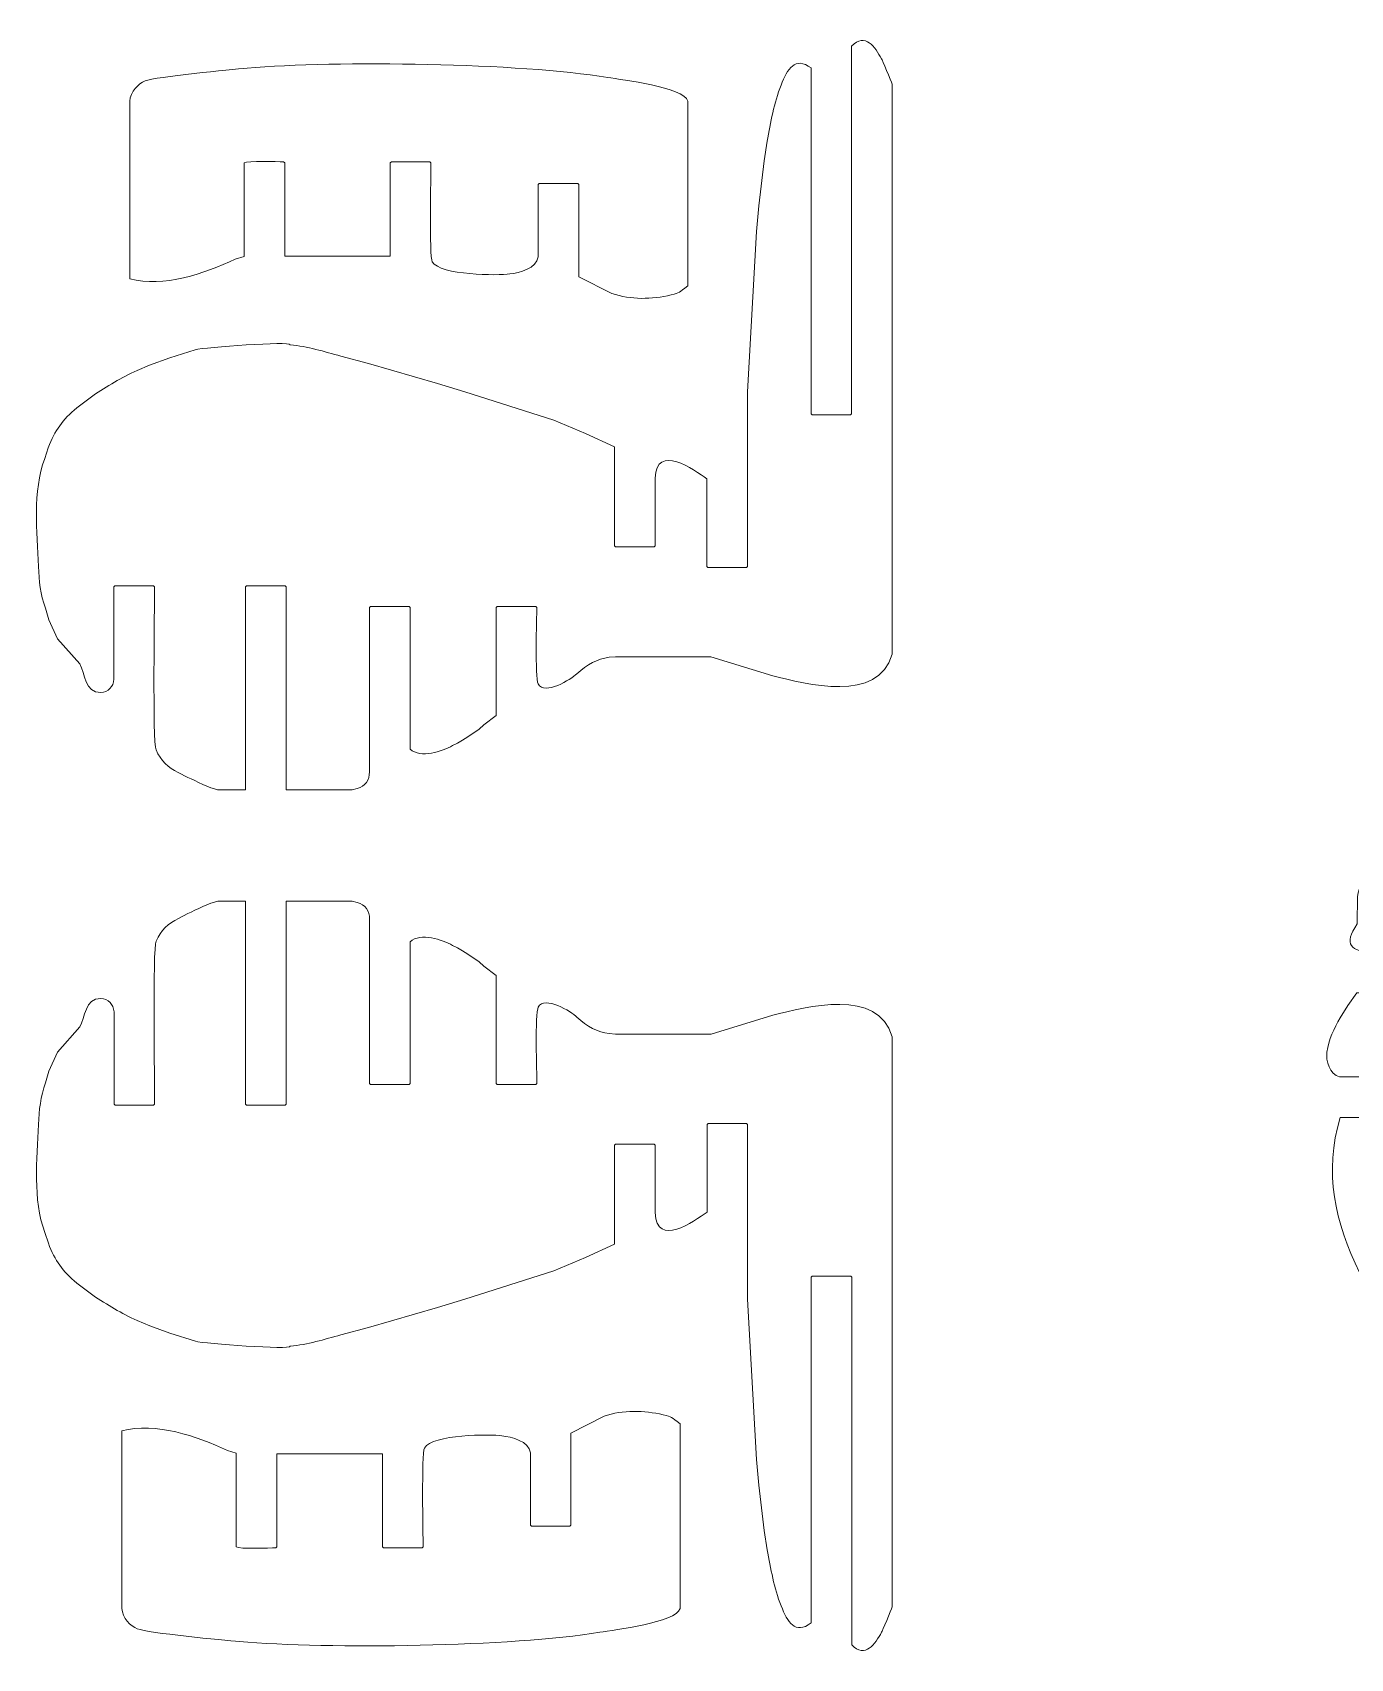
# Model space of a CAD drawing. Header units: inches. Extents: x -12.5 to 8.5, y -8.4 to 12.1.
# Drawn here: x -2.273 to 1.333, y 6.438 to 10.885 of the extents above; entities that cross this region are included whole.
import ezdxf

# ---------------------------------------------------------------- set-up
doc = ezdxf.new("R2010")
doc.units = ezdxf.units.IN
doc.header["$MEASUREMENT"] = 0
doc.layers.add('Layer 1', color=7, linetype='Continuous')

msp = doc.modelspace()

# ---------------------------------------------------------------- linework, layer by layer
at = {"layer": 'Layer 1', "color": 1, "lineweight": 9}
for points, knots in [([(-1.0387, 8.9911), (-1.0387, 8.9911), (-1.0047, 9.0169), (-1.0047, 9.0169), (-1.0047, 9.0169), (-1.0047, 9.0169), (-1.0047, 9.3124), (-1.0047, 9.3124), (-1.0047, 9.3124), (-1.0047, 9.3124), (-1.0018, 9.3152), (-1.0018, 9.3152), (-1.0018, 9.3152), (-1.0018, 9.3152), (-0.8964, 9.3152), (-0.8964, 9.3152), (-0.8964, 9.3152), (-0.8964, 9.3152), (-0.8936, 9.3124), (-0.8936, 9.3124), (-0.8936, 9.3124), (-0.8936, 9.2822), (-0.8992, 9.1216), (-0.8897, 9.1032), (-0.8897, 9.1032), (-0.873, 9.0709), (-0.7994, 9.1156), (-0.7837, 9.1308), (-0.7837, 9.1308), (-0.7837, 9.1308), (-0.7734, 9.14), (-0.7734, 9.14), (-0.7734, 9.14), (-0.7734, 9.14), (-0.7628, 9.1481), (-0.7628, 9.1481), (-0.7628, 9.1481), (-0.7628, 9.1481), (-0.7521, 9.1553), (-0.7521, 9.1553), (-0.7521, 9.1553), (-0.7521, 9.1553), (-0.7412, 9.1615), (-0.7412, 9.1615), (-0.7412, 9.1615), (-0.7412, 9.1615), (-0.7301, 9.1666), (-0.7301, 9.1666), (-0.7301, 9.1666), (-0.7301, 9.1666), (-0.7188, 9.1707), (-0.7188, 9.1707), (-0.7188, 9.1707), (-0.7188, 9.1707), (-0.7074, 9.1738), (-0.7074, 9.1738), (-0.7074, 9.1738), (-0.7074, 9.1738), (-0.6958, 9.1759), (-0.6958, 9.1759), (-0.6958, 9.1759), (-0.6958, 9.1759), (-0.6781, 9.177), (-0.6781, 9.177), (-0.6781, 9.177), (-0.6781, 9.177), (-0.4169, 9.177), (-0.4169, 9.177), (-0.4169, 9.177), (-0.4169, 9.177), (-0.2478, 9.1249), (-0.2478, 9.1249), (-0.2478, 9.1249), (-0.1571, 9.1033), (0.0417, 9.0495), (0.0786, 9.1844), (0.0786, 9.1844), (0.0786, 9.1844), (0.0786, 10.7434), (0.0786, 10.7434), (0.0786, 10.7434), (0.0772, 10.7514), (0.0499, 10.8125), (0.0499, 10.8125), (0.0499, 10.8125), (0.0316, 10.8457), (0.0054, 10.8848), (-0.0321, 10.8478), (-0.0321, 10.8478), (-0.0321, 10.8478), (-0.0321, 9.842), (-0.0321, 9.842), (-0.0321, 9.842), (-0.0321, 9.842), (-0.0349, 9.8391), (-0.0349, 9.8391), (-0.0349, 9.8391), (-0.0349, 9.8391), (-0.1403, 9.8391), (-0.1403, 9.8391), (-0.1403, 9.8391), (-0.1403, 9.8391), (-0.1431, 9.842), (-0.1431, 9.842), (-0.1431, 9.842), (-0.1431, 9.842), (-0.1431, 10.7878), (-0.1431, 10.7878), (-0.1431, 10.7878), (-0.1869, 10.8207), (-0.2077, 10.7849), (-0.2252, 10.7409), (-0.2252, 10.7409), (-0.2447, 10.6919), (-0.2536, 10.6389), (-0.2631, 10.5873), (-0.2631, 10.5873), (-0.2631, 10.5873), (-0.2712, 10.5343), (-0.2712, 10.5343), (-0.2712, 10.5343), (-0.2712, 10.5343), (-0.2859, 10.411), (-0.2859, 10.411), (-0.2859, 10.411), (-0.2859, 10.411), (-0.2924, 10.3407), (-0.2924, 10.3407), (-0.2924, 10.3407), (-0.2924, 10.3407), (-0.3169, 9.9022), (-0.3169, 9.9022), (-0.3169, 9.9022), (-0.3169, 9.9022), (-0.3169, 9.4247), (-0.3169, 9.4247), (-0.3169, 9.4247), (-0.3169, 9.4247), (-0.3197, 9.4219), (-0.3197, 9.4219), (-0.3197, 9.4219), (-0.3197, 9.4219), (-0.4251, 9.4219), (-0.4251, 9.4219), (-0.4251, 9.4219), (-0.4251, 9.4219), (-0.428, 9.4247), (-0.428, 9.4247), (-0.428, 9.4247), (-0.428, 9.4247), (-0.428, 9.664), (-0.428, 9.664), (-0.428, 9.664), (-0.4634, 9.6887), (-0.5661, 9.7636), (-0.5698, 9.6655), (-0.5698, 9.6655), (-0.5698, 9.6655), (-0.5698, 9.4809), (-0.5698, 9.4809), (-0.5698, 9.4809), (-0.5698, 9.4809), (-0.5726, 9.4781), (-0.5726, 9.4781), (-0.5726, 9.4781), (-0.5726, 9.4781), (-0.678, 9.4781), (-0.678, 9.4781), (-0.678, 9.4781), (-0.678, 9.4781), (-0.6808, 9.4809), (-0.6808, 9.4809), (-0.6808, 9.4809), (-0.6808, 9.4809), (-0.6808, 9.7519), (-0.6808, 9.7519), (-0.6808, 9.7519), (-0.6808, 9.7519), (-0.7607, 9.7882), (-0.7607, 9.7882), (-0.7607, 9.7882), (-0.7607, 9.7882), (-0.8469, 9.8244), (-0.8469, 9.8244), (-0.8469, 9.8244), (-0.8469, 9.8244), (-1.0902, 9.9022), (-1.0902, 9.9022), (-1.0902, 9.9022), (-1.0902, 9.9022), (-1.1653, 9.9249), (-1.1653, 9.9249), (-1.1653, 9.9249), (-1.1653, 9.9249), (-1.3542, 9.9793), (-1.3542, 9.9793), (-1.3542, 9.9793), (-1.3542, 9.9793), (-1.4296, 9.9999), (-1.4296, 9.9999), (-1.4296, 9.9999), (-1.4751, 10.0118), (-1.5211, 10.0266), (-1.5681, 10.0304), (-1.5681, 10.0304), (-1.5681, 10.0414), (-1.8026, 10.0239), (-1.8279, 10.0172), (-1.8279, 10.0172), (-1.8279, 10.0172), (-1.8981, 9.9955), (-1.8981, 9.9955), (-1.8981, 9.9955), (-1.8981, 9.9955), (-1.9529, 9.9749), (-1.9529, 9.9749), (-1.9529, 9.9749), (-1.9529, 9.9749), (-1.9875, 9.9604), (-1.9875, 9.9604), (-1.9875, 9.9604), (-2.03, 9.941), (-2.0695, 9.9177), (-2.1081, 9.8915), (-2.1081, 9.8915), (-2.1081, 9.8915), (-2.1521, 9.8583), (-2.1521, 9.8583), (-2.1521, 9.8583), (-2.1913, 9.8258), (-2.2122, 9.797), (-2.2302, 9.7491), (-2.2302, 9.7491), (-2.2302, 9.7491), (-2.24, 9.7198), (-2.24, 9.7198), (-2.24, 9.7198), (-2.2734, 9.6284), (-2.2612, 9.5199), (-2.2573, 9.4247), (-2.2573, 9.4247), (-2.2556, 9.3848), (-2.2517, 9.3479), (-2.238, 9.3104), (-2.238, 9.3104), (-2.238, 9.3104), (-2.2287, 9.2782), (-2.2287, 9.2782), (-2.2287, 9.2782), (-2.2287, 9.2782), (-2.205, 9.2268), (-2.205, 9.2268), (-2.205, 9.2268), (-2.205, 9.2268), (-2.1442, 9.1577), (-2.1442, 9.1577), (-2.1442, 9.1577), (-2.1293, 9.1321), (-2.1305, 9.0794), (-2.0869, 9.0794), (-2.0869, 9.0794), (-2.0664, 9.0794), (-2.0518, 9.0964), (-2.0505, 9.116), (-2.0505, 9.116), (-2.0505, 9.116), (-2.0505, 9.3686), (-2.0505, 9.3686), (-2.0505, 9.3686), (-2.0505, 9.3686), (-2.0477, 9.3714), (-2.0477, 9.3714), (-2.0477, 9.3714), (-2.0477, 9.3714), (-1.9423, 9.3714), (-1.9423, 9.3714), (-1.9423, 9.3714), (-1.9423, 9.3714), (-1.9394, 9.3686), (-1.9394, 9.3686), (-1.9394, 9.3686), (-1.9394, 9.3146), (-1.945, 8.9432), (-1.9355, 8.9226), (-1.9355, 8.9226), (-1.9221, 8.8935), (-1.9018, 8.8743), (-1.8746, 8.8606), (-1.8746, 8.8606), (-1.8746, 8.8606), (-1.8484, 8.8474), (-1.8484, 8.8474), (-1.8484, 8.8474), (-1.827, 8.8376), (-1.7887, 8.8177), (-1.7669, 8.8138), (-1.7669, 8.8138), (-1.7669, 8.8138), (-1.6905, 8.8138), (-1.6905, 8.8138), (-1.6905, 8.8138), (-1.6905, 8.8138), (-1.6905, 9.3686), (-1.6905, 9.3686), (-1.6905, 9.3686), (-1.6905, 9.3686), (-1.6877, 9.3714), (-1.6877, 9.3714), (-1.6877, 9.3714), (-1.6877, 9.3714), (-1.5822, 9.3714), (-1.5822, 9.3714), (-1.5822, 9.3714), (-1.5822, 9.3714), (-1.5794, 9.3686), (-1.5794, 9.3686), (-1.5794, 9.3686), (-1.5794, 9.3686), (-1.5794, 8.8138), (-1.5794, 8.8138), (-1.5794, 8.8138), (-1.5794, 8.8138), (-1.3987, 8.8138), (-1.3987, 8.8138), (-1.3987, 8.8138), (-1.3987, 8.8138), (-1.3852, 8.8169), (-1.3852, 8.8169), (-1.3852, 8.8169), (-1.3626, 8.824), (-1.3514, 8.8397), (-1.3514, 8.8631), (-1.3514, 8.8631), (-1.3514, 8.8631), (-1.3514, 9.3124), (-1.3514, 9.3124), (-1.3514, 9.3124), (-1.3514, 9.3124), (-1.3486, 9.3152), (-1.3486, 9.3152), (-1.3486, 9.3152), (-1.3486, 9.3152), (-1.2431, 9.3152), (-1.2431, 9.3152), (-1.2431, 9.3152), (-1.2431, 9.3152), (-1.2403, 9.3124), (-1.2403, 9.3124), (-1.2403, 9.3124), (-1.2403, 9.3124), (-1.2403, 8.9246), (-1.2403, 8.9246), (-1.2403, 8.9246), (-1.2115, 8.8987), (-1.1527, 8.9192), (-1.1239, 8.9344), (-1.1239, 8.9344), (-1.1239, 8.9344), (-1.1107, 8.9415), (-1.1107, 8.9415), (-1.1107, 8.9415), (-1.1107, 8.9415), (-1.0969, 8.9494), (-1.0969, 8.9494), (-1.0969, 8.9494), (-1.0969, 8.9494), (-1.0823, 8.9584), (-1.0823, 8.9584), (-1.0823, 8.9584), (-1.0823, 8.9584), (-1.0512, 8.9792), (-1.0512, 8.9792), (-1.0512, 8.9792), (-1.0512, 8.9792), (-1.0387, 8.9911), (-1.0387, 8.9911)], [0, 0, 0, 0, 0.010638, 0.010638, 0.010638, 0.010638, 0.021277, 0.021277, 0.021277, 0.021277, 0.031915, 0.031915, 0.031915, 0.031915, 0.042553, 0.042553, 0.042553, 0.042553, 0.053191, 0.053191, 0.053191, 0.053191, 0.06383, 0.06383, 0.06383, 0.06383, 0.074468, 0.074468, 0.074468, 0.074468, 0.085106, 0.085106, 0.085106, 0.085106, 0.095745, 0.095745, 0.095745, 0.095745, 0.106383, 0.106383, 0.106383, 0.106383, 0.117021, 0.117021, 0.117021, 0.117021, 0.12766, 0.12766, 0.12766, 0.12766, 0.138298, 0.138298, 0.138298, 0.138298, 0.148936, 0.148936, 0.148936, 0.148936, 0.159574, 0.159574, 0.159574, 0.159574, 0.170213, 0.170213, 0.170213, 0.170213, 0.180851, 0.180851, 0.180851, 0.180851, 0.191489, 0.191489, 0.191489, 0.191489, 0.202128, 0.202128, 0.202128, 0.202128, 0.212766, 0.212766, 0.212766, 0.212766, 0.223404, 0.223404, 0.223404, 0.223404, 0.234043, 0.234043, 0.234043, 0.234043, 0.244681, 0.244681, 0.244681, 0.244681, 0.255319, 0.255319, 0.255319, 0.255319, 0.265957, 0.265957, 0.265957, 0.265957, 0.276596, 0.276596, 0.276596, 0.276596, 0.287234, 0.287234, 0.287234, 0.287234, 0.297872, 0.297872, 0.297872, 0.297872, 0.308511, 0.308511, 0.308511, 0.308511, 0.319149, 0.319149, 0.319149, 0.319149, 0.329787, 0.329787, 0.329787, 0.329787, 0.340426, 0.340426, 0.340426, 0.340426, 0.351064, 0.351064, 0.351064, 0.351064, 0.361702, 0.361702, 0.361702, 0.361702, 0.37234, 0.37234, 0.37234, 0.37234, 0.382979, 0.382979, 0.382979, 0.382979, 0.393617, 0.393617, 0.393617, 0.393617, 0.404255, 0.404255, 0.404255, 0.404255, 0.414894, 0.414894, 0.414894, 0.414894, 0.425532, 0.425532, 0.425532, 0.425532, 0.43617, 0.43617, 0.43617, 0.43617, 0.446809, 0.446809, 0.446809, 0.446809, 0.457447, 0.457447, 0.457447, 0.457447, 0.468085, 0.468085, 0.468085, 0.468085, 0.478723, 0.478723, 0.478723, 0.478723, 0.489362, 0.489362, 0.489362, 0.489362, 0.5, 0.5, 0.5, 0.5, 0.510638, 0.510638, 0.510638, 0.510638, 0.521277, 0.521277, 0.521277, 0.521277, 0.531915, 0.531915, 0.531915, 0.531915, 0.542553, 0.542553, 0.542553, 0.542553, 0.553191, 0.553191, 0.553191, 0.553191, 0.56383, 0.56383, 0.56383, 0.56383, 0.574468, 0.574468, 0.574468, 0.574468, 0.585106, 0.585106, 0.585106, 0.585106, 0.595745, 0.595745, 0.595745, 0.595745, 0.606383, 0.606383, 0.606383, 0.606383, 0.617021, 0.617021, 0.617021, 0.617021, 0.62766, 0.62766, 0.62766, 0.62766, 0.638298, 0.638298, 0.638298, 0.638298, 0.648936, 0.648936, 0.648936, 0.648936, 0.659574, 0.659574, 0.659574, 0.659574, 0.670213, 0.670213, 0.670213, 0.670213, 0.680851, 0.680851, 0.680851, 0.680851, 0.691489, 0.691489, 0.691489, 0.691489, 0.702128, 0.702128, 0.702128, 0.702128, 0.712766, 0.712766, 0.712766, 0.712766, 0.723404, 0.723404, 0.723404, 0.723404, 0.734043, 0.734043, 0.734043, 0.734043, 0.744681, 0.744681, 0.744681, 0.744681, 0.755319, 0.755319, 0.755319, 0.755319, 0.765957, 0.765957, 0.765957, 0.765957, 0.776596, 0.776596, 0.776596, 0.776596, 0.787234, 0.787234, 0.787234, 0.787234, 0.797872, 0.797872, 0.797872, 0.797872, 0.808511, 0.808511, 0.808511, 0.808511, 0.819149, 0.819149, 0.819149, 0.819149, 0.829787, 0.829787, 0.829787, 0.829787, 0.840426, 0.840426, 0.840426, 0.840426, 0.851064, 0.851064, 0.851064, 0.851064, 0.861702, 0.861702, 0.861702, 0.861702, 0.87234, 0.87234, 0.87234, 0.87234, 0.882979, 0.882979, 0.882979, 0.882979, 0.893617, 0.893617, 0.893617, 0.893617, 0.904255, 0.904255, 0.904255, 0.904255, 0.914894, 0.914894, 0.914894, 0.914894, 0.925532, 0.925532, 0.925532, 0.925532, 0.93617, 0.93617, 0.93617, 0.93617, 0.946809, 0.946809, 0.946809, 0.946809, 0.957447, 0.957447, 0.957447, 0.957447, 0.968085, 0.968085, 0.968085, 0.968085, 0.978723, 0.978723, 0.978723, 0.978723, 0.989362, 0.989362, 0.989362, 0.989362, 1, 1, 1, 1]), ([(-1.7187, 10.2645), (-1.7187, 10.2645), (-1.6945, 10.2724), (-1.6945, 10.2724), (-1.6945, 10.2724), (-1.6945, 10.2724), (-1.6945, 10.5283), (-1.6945, 10.5283), (-1.6945, 10.5283), (-1.6861, 10.535), (-1.6029, 10.5311), (-1.5863, 10.5311), (-1.5863, 10.5311), (-1.5863, 10.5311), (-1.5834, 10.5283), (-1.5834, 10.5283), (-1.5834, 10.5283), (-1.5834, 10.5283), (-1.5834, 10.2735), (-1.5834, 10.2735), (-1.5834, 10.2735), (-1.5834, 10.2735), (-1.2944, 10.2735), (-1.2944, 10.2735), (-1.2944, 10.2735), (-1.2944, 10.2735), (-1.2944, 10.5283), (-1.2944, 10.5283), (-1.2944, 10.5283), (-1.2944, 10.5283), (-1.2915, 10.5311), (-1.2915, 10.5311), (-1.2915, 10.5311), (-1.2915, 10.5311), (-1.1861, 10.5311), (-1.1861, 10.5311), (-1.1861, 10.5311), (-1.1861, 10.5311), (-1.1833, 10.5283), (-1.1833, 10.5283), (-1.1833, 10.5283), (-1.1833, 10.4935), (-1.1881, 10.2733), (-1.1796, 10.258), (-1.1796, 10.258), (-1.1584, 10.2199), (-0.9984, 10.2201), (-0.9676, 10.2244), (-0.9676, 10.2244), (-0.9415, 10.228), (-0.8931, 10.2391), (-0.8898, 10.2712), (-0.8898, 10.2712), (-0.8898, 10.2712), (-0.8898, 10.4692), (-0.8898, 10.4692), (-0.8898, 10.4692), (-0.8898, 10.4692), (-0.887, 10.472), (-0.887, 10.472), (-0.887, 10.472), (-0.887, 10.472), (-0.7815, 10.472), (-0.7815, 10.472), (-0.7815, 10.472), (-0.7815, 10.472), (-0.7787, 10.4692), (-0.7787, 10.4692), (-0.7787, 10.4692), (-0.7787, 10.4692), (-0.7787, 10.2169), (-0.7787, 10.2169), (-0.7787, 10.2169), (-0.7787, 10.2169), (-0.6881, 10.1712), (-0.6881, 10.1712), (-0.6881, 10.1712), (-0.6359, 10.1532), (-0.5794, 10.1548), (-0.5261, 10.167), (-0.5261, 10.167), (-0.5012, 10.1727), (-0.5055, 10.1733), (-0.4802, 10.192), (-0.4802, 10.192), (-0.4802, 10.192), (-0.4802, 10.6972), (-0.4802, 10.6972), (-0.4802, 10.6972), (-0.4914, 10.7357), (-0.6606, 10.7553), (-0.6996, 10.7618), (-0.6996, 10.7618), (-0.9396, 10.8018), (-1.4421, 10.8085), (-1.6865, 10.7873), (-1.6865, 10.7873), (-1.7296, 10.7836), (-1.9368, 10.7639), (-1.9653, 10.7525), (-1.9653, 10.7525), (-1.9843, 10.745), (-2.0057, 10.7232), (-2.0075, 10.6968), (-2.0075, 10.6968), (-2.0075, 10.6968), (-2.0075, 10.2112), (-2.0075, 10.2112), (-2.0075, 10.2112), (-1.9149, 10.1864), (-1.8027, 10.2259), (-1.7187, 10.2645)], [0, 0, 0, 0, 0.035714, 0.035714, 0.035714, 0.035714, 0.071429, 0.071429, 0.071429, 0.071429, 0.107143, 0.107143, 0.107143, 0.107143, 0.142857, 0.142857, 0.142857, 0.142857, 0.178571, 0.178571, 0.178571, 0.178571, 0.214286, 0.214286, 0.214286, 0.214286, 0.25, 0.25, 0.25, 0.25, 0.285714, 0.285714, 0.285714, 0.285714, 0.321429, 0.321429, 0.321429, 0.321429, 0.357143, 0.357143, 0.357143, 0.357143, 0.392857, 0.392857, 0.392857, 0.392857, 0.428571, 0.428571, 0.428571, 0.428571, 0.464286, 0.464286, 0.464286, 0.464286, 0.5, 0.5, 0.5, 0.5, 0.535714, 0.535714, 0.535714, 0.535714, 0.571429, 0.571429, 0.571429, 0.571429, 0.607143, 0.607143, 0.607143, 0.607143, 0.642857, 0.642857, 0.642857, 0.642857, 0.678571, 0.678571, 0.678571, 0.678571, 0.714286, 0.714286, 0.714286, 0.714286, 0.75, 0.75, 0.75, 0.75, 0.785714, 0.785714, 0.785714, 0.785714, 0.821429, 0.821429, 0.821429, 0.821429, 0.857143, 0.857143, 0.857143, 0.857143, 0.892857, 0.892857, 0.892857, 0.892857, 0.928571, 0.928571, 0.928571, 0.928571, 0.964286, 0.964286, 0.964286, 0.964286, 1, 1, 1, 1]), ([(2.7696, 8.2734), (2.7696, 8.2734), (2.8567, 8.2963), (2.8567, 8.2963), (2.8567, 8.2963), (2.8567, 8.2963), (2.9458, 8.3274), (2.9458, 8.3274), (2.9458, 8.3274), (2.9458, 8.3274), (3.0064, 8.3526), (3.0064, 8.3526), (3.0064, 8.3526), (3.0064, 8.3526), (3.0679, 8.3814), (3.0679, 8.3814), (3.0679, 8.3814), (3.0679, 8.3814), (3.1303, 8.4138), (3.1303, 8.4138), (3.1303, 8.4138), (3.1303, 8.4138), (3.3001, 8.5038), (3.3001, 8.5038), (3.3001, 8.5038), (3.3001, 8.5038), (3.4495, 8.5707), (3.4495, 8.5707), (3.4495, 8.5707), (3.6177, 8.6373), (3.7884, 8.691), (3.9634, 8.7366), (3.9634, 8.7366), (3.9634, 8.7366), (4.0588, 8.7592), (4.0588, 8.7592), (4.0588, 8.7592), (4.0588, 8.7592), (4.3612, 8.8185), (4.3612, 8.8185), (4.3612, 8.8185), (4.3612, 8.8185), (4.4674, 8.8353), (4.4674, 8.8353), (4.4674, 8.8353), (4.4674, 8.8353), (4.6884, 8.8648), (4.6884, 8.8648), (4.6884, 8.8648), (4.6884, 8.8648), (4.9202, 8.8885), (4.9202, 8.8885), (4.9202, 8.8885), (4.9202, 8.8885), (5.0372, 8.898), (5.0372, 8.898), (5.0372, 8.898), (5.0372, 8.898), (5.0372, 8.3517), (5.0372, 8.3517), (5.0372, 8.3517), (5.0372, 8.3517), (4.7482, 8.3191), (4.7482, 8.3191), (4.7482, 8.3191), (4.7482, 8.3191), (4.7482, 8.6063), (4.7482, 8.6063), (4.7482, 8.6063), (4.7482, 8.6063), (4.7454, 8.6091), (4.7454, 8.6091), (4.7454, 8.6091), (4.7454, 8.6091), (4.6399, 8.6091), (4.6399, 8.6091), (4.6399, 8.6091), (4.6399, 8.6091), (4.6371, 8.6063), (4.6371, 8.6063), (4.6371, 8.6063), (4.6371, 8.6063), (4.6371, 8.304), (4.6371, 8.304), (4.6371, 8.304), (4.6371, 8.304), (4.3241, 8.2511), (4.3241, 8.2511), (4.3241, 8.2511), (4.3241, 8.2511), (4.3241, 8.5201), (4.3241, 8.5201), (4.3241, 8.5201), (4.3241, 8.5201), (4.3213, 8.5229), (4.3213, 8.5229), (4.3213, 8.5229), (4.3213, 8.5229), (4.2159, 8.5229), (4.2159, 8.5229), (4.2159, 8.5229), (4.2159, 8.5229), (4.213, 8.5201), (4.213, 8.5201), (4.213, 8.5201), (4.213, 8.5201), (4.213, 8.2305), (4.213, 8.2305), (4.213, 8.2305), (4.213, 8.2305), (3.9288, 8.1707), (3.9288, 8.1707), (3.9288, 8.1707), (3.9288, 8.1707), (3.9288, 8.4122), (3.9288, 8.4122), (3.9288, 8.4122), (3.9288, 8.4122), (3.926, 8.4151), (3.926, 8.4151), (3.926, 8.4151), (3.926, 8.4151), (3.8205, 8.4151), (3.8205, 8.4151), (3.8205, 8.4151), (3.8205, 8.4151), (3.8177, 8.4122), (3.8177, 8.4122), (3.8177, 8.4122), (3.8177, 8.4122), (3.8177, 8.1457), (3.8177, 8.1457), (3.8177, 8.1457), (3.8177, 8.1457), (3.5622, 8.0875), (3.5622, 8.0875), (3.5622, 8.0875), (3.5622, 8.0875), (3.5622, 8.3008), (3.5622, 8.3008), (3.5622, 8.3008), (3.5622, 8.3008), (3.5594, 8.3036), (3.5594, 8.3036), (3.5594, 8.3036), (3.5594, 8.3036), (3.454, 8.3036), (3.454, 8.3036), (3.454, 8.3036), (3.454, 8.3036), (3.4511, 8.3008), (3.4511, 8.3008), (3.4511, 8.3008), (3.4511, 8.3008), (3.4511, 8.0501), (3.4511, 8.0501), (3.4511, 8.0501), (3.4511, 8.0501), (3.2028, 7.9311), (3.2028, 7.9311), (3.2028, 7.9311), (3.2028, 7.9311), (3.2028, 8.1463), (3.2028, 8.1463), (3.2028, 8.1463), (3.2028, 8.1463), (3.2, 8.1491), (3.2, 8.1491), (3.2, 8.1491), (3.2, 8.1491), (3.0946, 8.1491), (3.0946, 8.1491), (3.0946, 8.1491), (3.0946, 8.1491), (3.0918, 8.1463), (3.0918, 8.1463), (3.0918, 8.1463), (3.0918, 8.1463), (3.0918, 7.8608), (3.0918, 7.8608), (3.0918, 7.8608), (3.0918, 7.8608), (2.9153, 7.727), (2.9153, 7.727), (2.9153, 7.727), (2.9153, 7.727), (2.9153, 8.0313), (2.9153, 8.0313), (2.9153, 8.0313), (2.9153, 8.0313), (2.9125, 8.0341), (2.9125, 8.0341), (2.9125, 8.0341), (2.9125, 8.0341), (2.8071, 8.0341), (2.8071, 8.0341), (2.8071, 8.0341), (2.8071, 8.0341), (2.8042, 8.0313), (2.8042, 8.0313), (2.8042, 8.0313), (2.8042, 8.0313), (2.8042, 7.6274), (2.8042, 7.6274), (2.8042, 7.6274), (2.8042, 7.6274), (2.6062, 7.4187), (2.6062, 7.4187), (2.6062, 7.4187), (2.6062, 7.4187), (2.6062, 7.8408), (2.6062, 7.8408), (2.6062, 7.8408), (2.6062, 7.8408), (2.6034, 7.8436), (2.6034, 7.8436), (2.6034, 7.8436), (2.6034, 7.8436), (2.498, 7.8436), (2.498, 7.8436), (2.498, 7.8436), (2.498, 7.8436), (2.4952, 7.8408), (2.4952, 7.8408), (2.4952, 7.8408), (2.4952, 7.8408), (2.4952, 7.2824), (2.4952, 7.2824), (2.4952, 7.2824), (2.4884, 7.2601), (2.3938, 7.164), (2.3938, 7.1639), (2.3938, 7.1639), (2.3605, 7.1397), (2.3243, 7.1238), (2.2828, 7.1349), (2.2828, 7.1349), (2.2828, 7.1349), (2.2828, 7.3843), (2.2828, 7.3843), (2.2828, 7.3843), (2.2828, 7.3843), (2.28, 7.3871), (2.28, 7.3871), (2.28, 7.3871), (2.28, 7.3871), (2.1745, 7.3871), (2.1745, 7.3871), (2.1745, 7.3871), (2.1745, 7.3871), (2.1717, 7.3843), (2.1717, 7.3843), (2.1717, 7.3843), (2.1717, 7.3843), (2.1717, 7.0719), (2.1717, 7.0719), (2.1717, 7.0719), (2.1707, 7.0392), (2.1466, 7.0288), (2.117, 7.0281), (2.117, 7.0281), (2.117, 7.0281), (2.0276, 7.0281), (2.0276, 7.0281), (2.0276, 7.0281), (1.9981, 7.0288), (1.9748, 7.0395), (1.9737, 7.0719), (1.9737, 7.0719), (1.9737, 7.0719), (1.9737, 7.3376), (1.9737, 7.3376), (1.9737, 7.3376), (1.9737, 7.3376), (1.9709, 7.3404), (1.9709, 7.3404), (1.9709, 7.3404), (1.9709, 7.3404), (1.8655, 7.3404), (1.8655, 7.3404), (1.8655, 7.3404), (1.8655, 7.3404), (1.8627, 7.3376), (1.8627, 7.3376), (1.8627, 7.3376), (1.8627, 7.3376), (1.8627, 7.0746), (1.8627, 7.0746), (1.8627, 7.0746), (1.8627, 7.0746), (1.8409, 7.0748), (1.8409, 7.0748), (1.8409, 7.0748), (1.7749, 7.0805), (1.7215, 7.1116), (1.6753, 7.1579), (1.6753, 7.1579), (1.6753, 7.1579), (1.6467, 7.1912), (1.6467, 7.1912), (1.6467, 7.1912), (1.6467, 7.1912), (1.6467, 7.413), (1.6467, 7.413), (1.6467, 7.413), (1.6467, 7.413), (1.6439, 7.4159), (1.6439, 7.4159), (1.6439, 7.4159), (1.6439, 7.4159), (1.5384, 7.4159), (1.5384, 7.4159), (1.5384, 7.4159), (1.5384, 7.4159), (1.5356, 7.413), (1.5356, 7.413), (1.5356, 7.413), (1.5356, 7.3846), (1.5469, 7.3222), (1.5106, 7.3092), (1.5106, 7.3092), (1.4943, 7.3034), (1.4781, 7.3157), (1.4664, 7.3254), (1.4664, 7.3254), (1.4595, 7.3185), (1.3966, 7.4237), (1.3919, 7.4312), (1.3919, 7.4312), (1.3919, 7.4312), (1.3575, 7.4933), (1.3575, 7.4933), (1.3575, 7.4933), (1.2906, 7.6316), (1.26, 7.7667), (1.3045, 7.917), (1.3045, 7.917), (1.3045, 7.917), (1.8655, 7.917), (1.8655, 7.917), (1.8655, 7.917), (1.8655, 7.917), (1.8683, 7.9199), (1.8683, 7.9199), (1.8683, 7.9199), (1.8683, 7.9199), (1.8683, 8.0253), (1.8683, 8.0253), (1.8683, 8.0253), (1.8683, 8.0253), (1.8655, 8.0281), (1.8655, 8.0281), (1.8655, 8.0281), (1.8655, 8.0281), (1.3032, 8.0281), (1.3032, 8.0281), (1.3032, 8.0281), (1.2755, 8.0355), (1.2656, 8.0719), (1.2681, 8.0963), (1.2681, 8.0963), (1.2733, 8.1299), (1.2882, 8.1607), (1.3047, 8.1902), (1.3047, 8.1902), (1.3047, 8.1902), (1.3257, 8.2234), (1.3257, 8.2234), (1.3257, 8.2234), (1.3257, 8.2234), (1.3506, 8.2585), (1.3506, 8.2585), (1.3506, 8.2585), (1.3506, 8.2585), (1.7981, 8.2585), (1.7981, 8.2585), (1.7981, 8.2585), (1.7981, 8.2585), (1.8009, 8.2613), (1.8009, 8.2613), (1.8009, 8.2613), (1.8009, 8.2613), (1.8009, 8.3667), (1.8009, 8.3667), (1.8009, 8.3667), (1.8009, 8.3667), (1.7981, 8.3695), (1.7981, 8.3695), (1.7981, 8.3695), (1.7981, 8.3695), (1.3959, 8.3695), (1.3959, 8.3695), (1.3959, 8.3695), (1.3326, 8.3708), (1.3128, 8.3903), (1.3515, 8.4466), (1.3515, 8.4466), (1.3515, 8.4466), (1.3524, 8.5221), (1.3524, 8.5221), (1.3524, 8.5221), (1.3576, 8.5483), (1.3623, 8.5735), (1.3959, 8.5747), (1.3959, 8.5747), (1.3959, 8.5747), (1.7409, 8.5747), (1.7409, 8.5747), (1.7409, 8.5747), (1.7409, 8.5747), (1.7437, 8.5776), (1.7437, 8.5776), (1.7437, 8.5776), (1.7437, 8.5776), (1.7437, 8.683), (1.7437, 8.683), (1.7437, 8.683), (1.7437, 8.683), (1.7409, 8.6858), (1.7409, 8.6858), (1.7409, 8.6858), (1.7409, 8.6858), (1.3981, 8.6858), (1.3981, 8.6858), (1.3981, 8.6858), (1.3668, 8.8283), (1.4007, 8.9068), (1.5574, 8.8982), (1.5574, 8.8982), (1.5574, 8.8982), (1.6134, 8.8965), (1.6134, 8.8965), (1.6134, 8.8965), (1.6134, 8.8965), (1.6892, 8.8877), (1.6892, 8.8877), (1.6892, 8.8877), (1.6892, 8.8877), (1.7755, 8.8642), (1.7755, 8.8642), (1.7755, 8.8642), (1.8521, 8.8319), (1.8978, 8.7893), (1.9331, 8.7141), (1.9331, 8.7141), (1.9331, 8.7141), (1.9595, 8.6677), (1.9595, 8.6677), (1.9595, 8.6677), (1.9595, 8.6677), (2.0006, 8.6154), (2.0006, 8.6154), (2.0006, 8.6154), (2.0006, 8.6154), (2.0486, 8.5742), (2.0486, 8.5742), (2.0486, 8.5742), (2.0486, 8.5742), (2.1033, 8.5442), (2.1033, 8.5442), (2.1033, 8.5442), (2.1033, 8.5442), (2.258, 8.497), (2.258, 8.497), (2.258, 8.497), (2.258, 8.497), (2.3241, 8.4671), (2.3241, 8.4671), (2.3241, 8.4671), (2.3241, 8.4671), (2.3867, 8.4299), (2.3867, 8.4299), (2.3867, 8.4299), (2.3867, 8.4299), (2.4654, 8.3687), (2.4654, 8.3687), (2.4654, 8.3687), (2.4654, 8.3687), (2.4841, 8.3514), (2.4841, 8.3514), (2.4841, 8.3514), (2.4841, 8.3514), (2.5555, 8.2738), (2.5555, 8.2738), (2.5555, 8.2738), (2.5555, 8.2738), (2.5725, 8.2524), (2.5725, 8.2524), (2.5725, 8.2524), (2.5725, 8.2524), (2.6292, 8.2531), (2.6292, 8.2531), (2.6292, 8.2531), (2.6292, 8.2531), (2.6847, 8.2585), (2.6847, 8.2585), (2.6847, 8.2585), (2.6847, 8.2585), (2.7696, 8.2734), (2.7696, 8.2734)], [0, 0, 0, 0, 0.008, 0.008, 0.008, 0.008, 0.016, 0.016, 0.016, 0.016, 0.024, 0.024, 0.024, 0.024, 0.032, 0.032, 0.032, 0.032, 0.04, 0.04, 0.04, 0.04, 0.048, 0.048, 0.048, 0.048, 0.056, 0.056, 0.056, 0.056, 0.064, 0.064, 0.064, 0.064, 0.072, 0.072, 0.072, 0.072, 0.08, 0.08, 0.08, 0.08, 0.088, 0.088, 0.088, 0.088, 0.096, 0.096, 0.096, 0.096, 0.104, 0.104, 0.104, 0.104, 0.112, 0.112, 0.112, 0.112, 0.12, 0.12, 0.12, 0.12, 0.128, 0.128, 0.128, 0.128, 0.136, 0.136, 0.136, 0.136, 0.144, 0.144, 0.144, 0.144, 0.152, 0.152, 0.152, 0.152, 0.16, 0.16, 0.16, 0.16, 0.168, 0.168, 0.168, 0.168, 0.176, 0.176, 0.176, 0.176, 0.184, 0.184, 0.184, 0.184, 0.192, 0.192, 0.192, 0.192, 0.2, 0.2, 0.2, 0.2, 0.208, 0.208, 0.208, 0.208, 0.216, 0.216, 0.216, 0.216, 0.224, 0.224, 0.224, 0.224, 0.232, 0.232, 0.232, 0.232, 0.24, 0.24, 0.24, 0.24, 0.248, 0.248, 0.248, 0.248, 0.256, 0.256, 0.256, 0.256, 0.264, 0.264, 0.264, 0.264, 0.272, 0.272, 0.272, 0.272, 0.28, 0.28, 0.28, 0.28, 0.288, 0.288, 0.288, 0.288, 0.296, 0.296, 0.296, 0.296, 0.304, 0.304, 0.304, 0.304, 0.312, 0.312, 0.312, 0.312, 0.32, 0.32, 0.32, 0.32, 0.328, 0.328, 0.328, 0.328, 0.336, 0.336, 0.336, 0.336, 0.344, 0.344, 0.344, 0.344, 0.352, 0.352, 0.352, 0.352, 0.36, 0.36, 0.36, 0.36, 0.368, 0.368, 0.368, 0.368, 0.376, 0.376, 0.376, 0.376, 0.384, 0.384, 0.384, 0.384, 0.392, 0.392, 0.392, 0.392, 0.4, 0.4, 0.4, 0.4, 0.408, 0.408, 0.408, 0.408, 0.416, 0.416, 0.416, 0.416, 0.424, 0.424, 0.424, 0.424, 0.432, 0.432, 0.432, 0.432, 0.44, 0.44, 0.44, 0.44, 0.448, 0.448, 0.448, 0.448, 0.456, 0.456, 0.456, 0.456, 0.464, 0.464, 0.464, 0.464, 0.472, 0.472, 0.472, 0.472, 0.48, 0.48, 0.48, 0.48, 0.488, 0.488, 0.488, 0.488, 0.496, 0.496, 0.496, 0.496, 0.504, 0.504, 0.504, 0.504, 0.512, 0.512, 0.512, 0.512, 0.52, 0.52, 0.52, 0.52, 0.528, 0.528, 0.528, 0.528, 0.536, 0.536, 0.536, 0.536, 0.544, 0.544, 0.544, 0.544, 0.552, 0.552, 0.552, 0.552, 0.56, 0.56, 0.56, 0.56, 0.568, 0.568, 0.568, 0.568, 0.576, 0.576, 0.576, 0.576, 0.584, 0.584, 0.584, 0.584, 0.592, 0.592, 0.592, 0.592, 0.6, 0.6, 0.6, 0.6, 0.608, 0.608, 0.608, 0.608, 0.616, 0.616, 0.616, 0.616, 0.624, 0.624, 0.624, 0.624, 0.632, 0.632, 0.632, 0.632, 0.64, 0.64, 0.64, 0.64, 0.648, 0.648, 0.648, 0.648, 0.656, 0.656, 0.656, 0.656, 0.664, 0.664, 0.664, 0.664, 0.672, 0.672, 0.672, 0.672, 0.68, 0.68, 0.68, 0.68, 0.688, 0.688, 0.688, 0.688, 0.696, 0.696, 0.696, 0.696, 0.704, 0.704, 0.704, 0.704, 0.712, 0.712, 0.712, 0.712, 0.72, 0.72, 0.72, 0.72, 0.728, 0.728, 0.728, 0.728, 0.736, 0.736, 0.736, 0.736, 0.744, 0.744, 0.744, 0.744, 0.752, 0.752, 0.752, 0.752, 0.76, 0.76, 0.76, 0.76, 0.768, 0.768, 0.768, 0.768, 0.776, 0.776, 0.776, 0.776, 0.784, 0.784, 0.784, 0.784, 0.792, 0.792, 0.792, 0.792, 0.8, 0.8, 0.8, 0.8, 0.808, 0.808, 0.808, 0.808, 0.816, 0.816, 0.816, 0.816, 0.824, 0.824, 0.824, 0.824, 0.832, 0.832, 0.832, 0.832, 0.84, 0.84, 0.84, 0.84, 0.848, 0.848, 0.848, 0.848, 0.856, 0.856, 0.856, 0.856, 0.864, 0.864, 0.864, 0.864, 0.872, 0.872, 0.872, 0.872, 0.88, 0.88, 0.88, 0.88, 0.888, 0.888, 0.888, 0.888, 0.896, 0.896, 0.896, 0.896, 0.904, 0.904, 0.904, 0.904, 0.912, 0.912, 0.912, 0.912, 0.92, 0.92, 0.92, 0.92, 0.928, 0.928, 0.928, 0.928, 0.936, 0.936, 0.936, 0.936, 0.944, 0.944, 0.944, 0.944, 0.952, 0.952, 0.952, 0.952, 0.96, 0.96, 0.96, 0.96, 0.968, 0.968, 0.968, 0.968, 0.976, 0.976, 0.976, 0.976, 0.984, 0.984, 0.984, 0.984, 0.992, 0.992, 0.992, 0.992, 1, 1, 1, 1]), ([(-1.0386, 8.3313), (-1.0386, 8.3313), (-1.0045, 8.3055), (-1.0045, 8.3055), (-1.0045, 8.3055), (-1.0045, 8.3055), (-1.0045, 8.01), (-1.0045, 8.01), (-1.0045, 8.01), (-1.0045, 8.01), (-1.0016, 8.0072), (-1.0016, 8.0072), (-1.0016, 8.0072), (-1.0016, 8.0072), (-0.8962, 8.0072), (-0.8962, 8.0072), (-0.8962, 8.0072), (-0.8962, 8.0072), (-0.8934, 8.01), (-0.8934, 8.01), (-0.8934, 8.01), (-0.8934, 8.0402), (-0.899, 8.2009), (-0.8895, 8.2192), (-0.8895, 8.2192), (-0.8728, 8.2516), (-0.7992, 8.2069), (-0.7836, 8.1917), (-0.7836, 8.1917), (-0.7836, 8.1917), (-0.7732, 8.1825), (-0.7732, 8.1825), (-0.7732, 8.1825), (-0.7732, 8.1825), (-0.7626, 8.1743), (-0.7626, 8.1743), (-0.7626, 8.1743), (-0.7626, 8.1743), (-0.7519, 8.1671), (-0.7519, 8.1671), (-0.7519, 8.1671), (-0.7519, 8.1671), (-0.741, 8.161), (-0.741, 8.161), (-0.741, 8.161), (-0.741, 8.161), (-0.7299, 8.1558), (-0.7299, 8.1558), (-0.7299, 8.1558), (-0.7299, 8.1558), (-0.7187, 8.1517), (-0.7187, 8.1517), (-0.7187, 8.1517), (-0.7187, 8.1517), (-0.7072, 8.1486), (-0.7072, 8.1486), (-0.7072, 8.1486), (-0.7072, 8.1486), (-0.6956, 8.1466), (-0.6956, 8.1466), (-0.6956, 8.1466), (-0.6956, 8.1466), (-0.6779, 8.1454), (-0.6779, 8.1454), (-0.6779, 8.1454), (-0.6779, 8.1454), (-0.4167, 8.1454), (-0.4167, 8.1454), (-0.4167, 8.1454), (-0.4167, 8.1454), (-0.2476, 8.1975), (-0.2476, 8.1975), (-0.2476, 8.1975), (-0.157, 8.2192), (0.0418, 8.273), (0.0788, 8.1381), (0.0788, 8.1381), (0.0788, 8.1381), (0.0788, 6.579), (0.0788, 6.579), (0.0788, 6.579), (0.0774, 6.571), (0.0501, 6.5099), (0.0501, 6.5099), (0.0501, 6.5099), (0.0317, 6.4768), (0.0055, 6.4376), (-0.0319, 6.4747), (-0.0319, 6.4747), (-0.0319, 6.4747), (-0.0319, 7.4805), (-0.0319, 7.4805), (-0.0319, 7.4805), (-0.0319, 7.4805), (-0.0347, 7.4833), (-0.0347, 7.4833), (-0.0347, 7.4833), (-0.0347, 7.4833), (-0.1401, 7.4833), (-0.1401, 7.4833), (-0.1401, 7.4833), (-0.1401, 7.4833), (-0.143, 7.4805), (-0.143, 7.4805), (-0.143, 7.4805), (-0.143, 7.4805), (-0.143, 6.5347), (-0.143, 6.5347), (-0.143, 6.5347), (-0.1867, 6.5018), (-0.2076, 6.5375), (-0.225, 6.5815), (-0.225, 6.5815), (-0.2445, 6.6305), (-0.2534, 6.6835), (-0.2629, 6.7351), (-0.2629, 6.7351), (-0.2629, 6.7351), (-0.2711, 6.7881), (-0.2711, 6.7881), (-0.2711, 6.7881), (-0.2711, 6.7881), (-0.2857, 6.9114), (-0.2857, 6.9114), (-0.2857, 6.9114), (-0.2857, 6.9114), (-0.2922, 6.9817), (-0.2922, 6.9817), (-0.2922, 6.9817), (-0.2922, 6.9817), (-0.3167, 7.4203), (-0.3167, 7.4203), (-0.3167, 7.4203), (-0.3167, 7.4203), (-0.3167, 7.8977), (-0.3167, 7.8977), (-0.3167, 7.8977), (-0.3167, 7.8977), (-0.3195, 7.9005), (-0.3195, 7.9005), (-0.3195, 7.9005), (-0.3195, 7.9005), (-0.425, 7.9005), (-0.425, 7.9005), (-0.425, 7.9005), (-0.425, 7.9005), (-0.4278, 7.8977), (-0.4278, 7.8977), (-0.4278, 7.8977), (-0.4278, 7.8977), (-0.4278, 7.6584), (-0.4278, 7.6584), (-0.4278, 7.6584), (-0.4632, 7.6337), (-0.5659, 7.5588), (-0.5696, 7.657), (-0.5696, 7.657), (-0.5696, 7.657), (-0.5696, 7.8415), (-0.5696, 7.8415), (-0.5696, 7.8415), (-0.5696, 7.8415), (-0.5724, 7.8444), (-0.5724, 7.8444), (-0.5724, 7.8444), (-0.5724, 7.8444), (-0.6778, 7.8444), (-0.6778, 7.8444), (-0.6778, 7.8444), (-0.6778, 7.8444), (-0.6807, 7.8415), (-0.6807, 7.8415), (-0.6807, 7.8415), (-0.6807, 7.8415), (-0.6807, 7.5705), (-0.6807, 7.5705), (-0.6807, 7.5705), (-0.6807, 7.5705), (-0.7605, 7.5342), (-0.7605, 7.5342), (-0.7605, 7.5342), (-0.7605, 7.5342), (-0.8468, 7.498), (-0.8468, 7.498), (-0.8468, 7.498), (-0.8468, 7.498), (-1.0901, 7.4202), (-1.0901, 7.4202), (-1.0901, 7.4202), (-1.0901, 7.4202), (-1.1652, 7.3976), (-1.1652, 7.3976), (-1.1652, 7.3976), (-1.1652, 7.3976), (-1.3541, 7.3432), (-1.3541, 7.3432), (-1.3541, 7.3432), (-1.3541, 7.3432), (-1.4294, 7.3226), (-1.4294, 7.3226), (-1.4294, 7.3226), (-1.4749, 7.3106), (-1.5209, 7.2958), (-1.568, 7.292), (-1.568, 7.292), (-1.568, 7.2811), (-1.8024, 7.2985), (-1.8277, 7.3052), (-1.8277, 7.3052), (-1.8277, 7.3052), (-1.8979, 7.327), (-1.8979, 7.327), (-1.8979, 7.327), (-1.8979, 7.327), (-1.9527, 7.3475), (-1.9527, 7.3475), (-1.9527, 7.3475), (-1.9527, 7.3475), (-1.9873, 7.362), (-1.9873, 7.362), (-1.9873, 7.362), (-2.0298, 7.3814), (-2.0693, 7.4047), (-2.1079, 7.431), (-2.1079, 7.431), (-2.1079, 7.431), (-2.1519, 7.4641), (-2.1519, 7.4641), (-2.1519, 7.4641), (-2.1911, 7.4967), (-2.212, 7.5255), (-2.23, 7.5733), (-2.23, 7.5733), (-2.23, 7.5733), (-2.2398, 7.6026), (-2.2398, 7.6026), (-2.2398, 7.6026), (-2.2732, 7.694), (-2.261, 7.8025), (-2.2571, 7.8978), (-2.2571, 7.8978), (-2.2554, 7.9376), (-2.2516, 7.9746), (-2.2378, 8.012), (-2.2378, 8.012), (-2.2378, 8.012), (-2.2285, 8.0443), (-2.2285, 8.0443), (-2.2285, 8.0443), (-2.2285, 8.0443), (-2.2048, 8.0956), (-2.2048, 8.0956), (-2.2048, 8.0956), (-2.2048, 8.0956), (-2.144, 8.1648), (-2.144, 8.1648), (-2.144, 8.1648), (-2.1291, 8.1903), (-2.1303, 8.243), (-2.0867, 8.243), (-2.0867, 8.243), (-2.0662, 8.243), (-2.0516, 8.226), (-2.0503, 8.2065), (-2.0503, 8.2065), (-2.0503, 8.2065), (-2.0503, 7.9539), (-2.0503, 7.9539), (-2.0503, 7.9539), (-2.0503, 7.9539), (-2.0475, 7.951), (-2.0475, 7.951), (-2.0475, 7.951), (-2.0475, 7.951), (-1.9421, 7.951), (-1.9421, 7.951), (-1.9421, 7.951), (-1.9421, 7.951), (-1.9392, 7.9539), (-1.9392, 7.9539), (-1.9392, 7.9539), (-1.9392, 8.0078), (-1.9448, 8.3792), (-1.9353, 8.3998), (-1.9353, 8.3998), (-1.9219, 8.429), (-1.9016, 8.4482), (-1.8744, 8.4619), (-1.8744, 8.4619), (-1.8744, 8.4619), (-1.8482, 8.4751), (-1.8482, 8.4751), (-1.8482, 8.4751), (-1.8268, 8.4849), (-1.7885, 8.5047), (-1.7667, 8.5087), (-1.7667, 8.5087), (-1.7667, 8.5087), (-1.6903, 8.5087), (-1.6903, 8.5087), (-1.6903, 8.5087), (-1.6903, 8.5087), (-1.6903, 7.9539), (-1.6903, 7.9539), (-1.6903, 7.9539), (-1.6903, 7.9539), (-1.6875, 7.951), (-1.6875, 7.951), (-1.6875, 7.951), (-1.6875, 7.951), (-1.5821, 7.951), (-1.5821, 7.951), (-1.5821, 7.951), (-1.5821, 7.951), (-1.5792, 7.9539), (-1.5792, 7.9539), (-1.5792, 7.9539), (-1.5792, 7.9539), (-1.5792, 8.5087), (-1.5792, 8.5087), (-1.5792, 8.5087), (-1.5792, 8.5087), (-1.3985, 8.5087), (-1.3985, 8.5087), (-1.3985, 8.5087), (-1.3985, 8.5087), (-1.3851, 8.5055), (-1.3851, 8.5055), (-1.3851, 8.5055), (-1.3624, 8.4985), (-1.3512, 8.4828), (-1.3512, 8.4594), (-1.3512, 8.4594), (-1.3512, 8.4594), (-1.3512, 8.01), (-1.3512, 8.01), (-1.3512, 8.01), (-1.3512, 8.01), (-1.3484, 8.0072), (-1.3484, 8.0072), (-1.3484, 8.0072), (-1.3484, 8.0072), (-1.2429, 8.0072), (-1.2429, 8.0072), (-1.2429, 8.0072), (-1.2429, 8.0072), (-1.2401, 8.01), (-1.2401, 8.01), (-1.2401, 8.01), (-1.2401, 8.01), (-1.2401, 8.3979), (-1.2401, 8.3979), (-1.2401, 8.3979), (-1.2113, 8.4237), (-1.1525, 8.4032), (-1.1238, 8.388), (-1.1238, 8.388), (-1.1238, 8.388), (-1.1105, 8.3809), (-1.1105, 8.3809), (-1.1105, 8.3809), (-1.1105, 8.3809), (-1.0967, 8.373), (-1.0967, 8.373), (-1.0967, 8.373), (-1.0967, 8.373), (-1.0821, 8.364), (-1.0821, 8.364), (-1.0821, 8.364), (-1.0821, 8.364), (-1.051, 8.3432), (-1.051, 8.3432), (-1.051, 8.3432), (-1.051, 8.3432), (-1.0386, 8.3313), (-1.0386, 8.3313)], [0, 0, 0, 0, 0.010638, 0.010638, 0.010638, 0.010638, 0.021277, 0.021277, 0.021277, 0.021277, 0.031915, 0.031915, 0.031915, 0.031915, 0.042553, 0.042553, 0.042553, 0.042553, 0.053191, 0.053191, 0.053191, 0.053191, 0.06383, 0.06383, 0.06383, 0.06383, 0.074468, 0.074468, 0.074468, 0.074468, 0.085106, 0.085106, 0.085106, 0.085106, 0.095745, 0.095745, 0.095745, 0.095745, 0.106383, 0.106383, 0.106383, 0.106383, 0.117021, 0.117021, 0.117021, 0.117021, 0.12766, 0.12766, 0.12766, 0.12766, 0.138298, 0.138298, 0.138298, 0.138298, 0.148936, 0.148936, 0.148936, 0.148936, 0.159574, 0.159574, 0.159574, 0.159574, 0.170213, 0.170213, 0.170213, 0.170213, 0.180851, 0.180851, 0.180851, 0.180851, 0.191489, 0.191489, 0.191489, 0.191489, 0.202128, 0.202128, 0.202128, 0.202128, 0.212766, 0.212766, 0.212766, 0.212766, 0.223404, 0.223404, 0.223404, 0.223404, 0.234043, 0.234043, 0.234043, 0.234043, 0.244681, 0.244681, 0.244681, 0.244681, 0.255319, 0.255319, 0.255319, 0.255319, 0.265957, 0.265957, 0.265957, 0.265957, 0.276596, 0.276596, 0.276596, 0.276596, 0.287234, 0.287234, 0.287234, 0.287234, 0.297872, 0.297872, 0.297872, 0.297872, 0.308511, 0.308511, 0.308511, 0.308511, 0.319149, 0.319149, 0.319149, 0.319149, 0.329787, 0.329787, 0.329787, 0.329787, 0.340426, 0.340426, 0.340426, 0.340426, 0.351064, 0.351064, 0.351064, 0.351064, 0.361702, 0.361702, 0.361702, 0.361702, 0.37234, 0.37234, 0.37234, 0.37234, 0.382979, 0.382979, 0.382979, 0.382979, 0.393617, 0.393617, 0.393617, 0.393617, 0.404255, 0.404255, 0.404255, 0.404255, 0.414894, 0.414894, 0.414894, 0.414894, 0.425532, 0.425532, 0.425532, 0.425532, 0.43617, 0.43617, 0.43617, 0.43617, 0.446809, 0.446809, 0.446809, 0.446809, 0.457447, 0.457447, 0.457447, 0.457447, 0.468085, 0.468085, 0.468085, 0.468085, 0.478723, 0.478723, 0.478723, 0.478723, 0.489362, 0.489362, 0.489362, 0.489362, 0.5, 0.5, 0.5, 0.5, 0.510638, 0.510638, 0.510638, 0.510638, 0.521277, 0.521277, 0.521277, 0.521277, 0.531915, 0.531915, 0.531915, 0.531915, 0.542553, 0.542553, 0.542553, 0.542553, 0.553191, 0.553191, 0.553191, 0.553191, 0.56383, 0.56383, 0.56383, 0.56383, 0.574468, 0.574468, 0.574468, 0.574468, 0.585106, 0.585106, 0.585106, 0.585106, 0.595745, 0.595745, 0.595745, 0.595745, 0.606383, 0.606383, 0.606383, 0.606383, 0.617021, 0.617021, 0.617021, 0.617021, 0.62766, 0.62766, 0.62766, 0.62766, 0.638298, 0.638298, 0.638298, 0.638298, 0.648936, 0.648936, 0.648936, 0.648936, 0.659574, 0.659574, 0.659574, 0.659574, 0.670213, 0.670213, 0.670213, 0.670213, 0.680851, 0.680851, 0.680851, 0.680851, 0.691489, 0.691489, 0.691489, 0.691489, 0.702128, 0.702128, 0.702128, 0.702128, 0.712766, 0.712766, 0.712766, 0.712766, 0.723404, 0.723404, 0.723404, 0.723404, 0.734043, 0.734043, 0.734043, 0.734043, 0.744681, 0.744681, 0.744681, 0.744681, 0.755319, 0.755319, 0.755319, 0.755319, 0.765957, 0.765957, 0.765957, 0.765957, 0.776596, 0.776596, 0.776596, 0.776596, 0.787234, 0.787234, 0.787234, 0.787234, 0.797872, 0.797872, 0.797872, 0.797872, 0.808511, 0.808511, 0.808511, 0.808511, 0.819149, 0.819149, 0.819149, 0.819149, 0.829787, 0.829787, 0.829787, 0.829787, 0.840426, 0.840426, 0.840426, 0.840426, 0.851064, 0.851064, 0.851064, 0.851064, 0.861702, 0.861702, 0.861702, 0.861702, 0.87234, 0.87234, 0.87234, 0.87234, 0.882979, 0.882979, 0.882979, 0.882979, 0.893617, 0.893617, 0.893617, 0.893617, 0.904255, 0.904255, 0.904255, 0.904255, 0.914894, 0.914894, 0.914894, 0.914894, 0.925532, 0.925532, 0.925532, 0.925532, 0.93617, 0.93617, 0.93617, 0.93617, 0.946809, 0.946809, 0.946809, 0.946809, 0.957447, 0.957447, 0.957447, 0.957447, 0.968085, 0.968085, 0.968085, 0.968085, 0.978723, 0.978723, 0.978723, 0.978723, 0.989362, 0.989362, 0.989362, 0.989362, 1, 1, 1, 1]), ([(-1.7401, 7.0067), (-1.7401, 7.0067), (-1.7159, 6.9988), (-1.7159, 6.9988), (-1.7159, 6.9988), (-1.7159, 6.9988), (-1.7159, 6.7429), (-1.7159, 6.7429), (-1.7159, 6.7429), (-1.7075, 6.7362), (-1.6242, 6.7401), (-1.6076, 6.7401), (-1.6076, 6.7401), (-1.6076, 6.7401), (-1.6048, 6.7429), (-1.6048, 6.7429), (-1.6048, 6.7429), (-1.6048, 6.7429), (-1.6048, 6.9977), (-1.6048, 6.9977), (-1.6048, 6.9977), (-1.6048, 6.9977), (-1.3157, 6.9977), (-1.3157, 6.9977), (-1.3157, 6.9977), (-1.3157, 6.9977), (-1.3157, 6.7429), (-1.3157, 6.7429), (-1.3157, 6.7429), (-1.3157, 6.7429), (-1.3129, 6.7401), (-1.3129, 6.7401), (-1.3129, 6.7401), (-1.3129, 6.7401), (-1.2075, 6.7401), (-1.2075, 6.7401), (-1.2075, 6.7401), (-1.2075, 6.7401), (-1.2046, 6.7429), (-1.2046, 6.7429), (-1.2046, 6.7429), (-1.2046, 6.7778), (-1.2094, 6.998), (-1.201, 7.0132), (-1.201, 7.0132), (-1.1797, 7.0513), (-1.0198, 7.0511), (-0.9889, 7.0469), (-0.9889, 7.0469), (-0.9629, 7.0432), (-0.9145, 7.0322), (-0.9111, 7), (-0.9111, 7), (-0.9111, 7), (-0.9111, 6.802), (-0.9111, 6.802), (-0.9111, 6.802), (-0.9111, 6.802), (-0.9083, 6.7992), (-0.9083, 6.7992), (-0.9083, 6.7992), (-0.9083, 6.7992), (-0.8029, 6.7992), (-0.8029, 6.7992), (-0.8029, 6.7992), (-0.8029, 6.7992), (-0.8001, 6.802), (-0.8001, 6.802), (-0.8001, 6.802), (-0.8001, 6.802), (-0.8001, 7.0543), (-0.8001, 7.0543), (-0.8001, 7.0543), (-0.8001, 7.0543), (-0.7095, 7.1001), (-0.7095, 7.1001), (-0.7095, 7.1001), (-0.6573, 7.118), (-0.6007, 7.1164), (-0.5474, 7.1042), (-0.5474, 7.1042), (-0.5226, 7.0985), (-0.5269, 7.098), (-0.5015, 7.0792), (-0.5015, 7.0792), (-0.5015, 7.0792), (-0.5015, 6.574), (-0.5015, 6.574), (-0.5015, 6.574), (-0.5128, 6.5355), (-0.682, 6.5159), (-0.7209, 6.5094), (-0.7209, 6.5094), (-0.961, 6.4695), (-1.4635, 6.4627), (-1.7079, 6.4839), (-1.7079, 6.4839), (-1.7509, 6.4876), (-1.9582, 6.5074), (-1.9866, 6.5187), (-1.9866, 6.5187), (-2.0057, 6.5262), (-2.0271, 6.5481), (-2.0288, 6.5744), (-2.0288, 6.5744), (-2.0288, 6.5744), (-2.0288, 7.06), (-2.0288, 7.06), (-2.0288, 7.06), (-1.9362, 7.0849), (-1.824, 7.0453), (-1.7401, 7.0067)], [0, 0, 0, 0, 0.035714, 0.035714, 0.035714, 0.035714, 0.071429, 0.071429, 0.071429, 0.071429, 0.107143, 0.107143, 0.107143, 0.107143, 0.142857, 0.142857, 0.142857, 0.142857, 0.178571, 0.178571, 0.178571, 0.178571, 0.214286, 0.214286, 0.214286, 0.214286, 0.25, 0.25, 0.25, 0.25, 0.285714, 0.285714, 0.285714, 0.285714, 0.321429, 0.321429, 0.321429, 0.321429, 0.357143, 0.357143, 0.357143, 0.357143, 0.392857, 0.392857, 0.392857, 0.392857, 0.428571, 0.428571, 0.428571, 0.428571, 0.464286, 0.464286, 0.464286, 0.464286, 0.5, 0.5, 0.5, 0.5, 0.535714, 0.535714, 0.535714, 0.535714, 0.571429, 0.571429, 0.571429, 0.571429, 0.607143, 0.607143, 0.607143, 0.607143, 0.642857, 0.642857, 0.642857, 0.642857, 0.678571, 0.678571, 0.678571, 0.678571, 0.714286, 0.714286, 0.714286, 0.714286, 0.75, 0.75, 0.75, 0.75, 0.785714, 0.785714, 0.785714, 0.785714, 0.821429, 0.821429, 0.821429, 0.821429, 0.857143, 0.857143, 0.857143, 0.857143, 0.892857, 0.892857, 0.892857, 0.892857, 0.928571, 0.928571, 0.928571, 0.928571, 0.964286, 0.964286, 0.964286, 0.964286, 1, 1, 1, 1])]:
    msp.add_open_spline(points, degree=3, knots=knots, dxfattribs=at)

doc.saveas('drawing.dxf')
